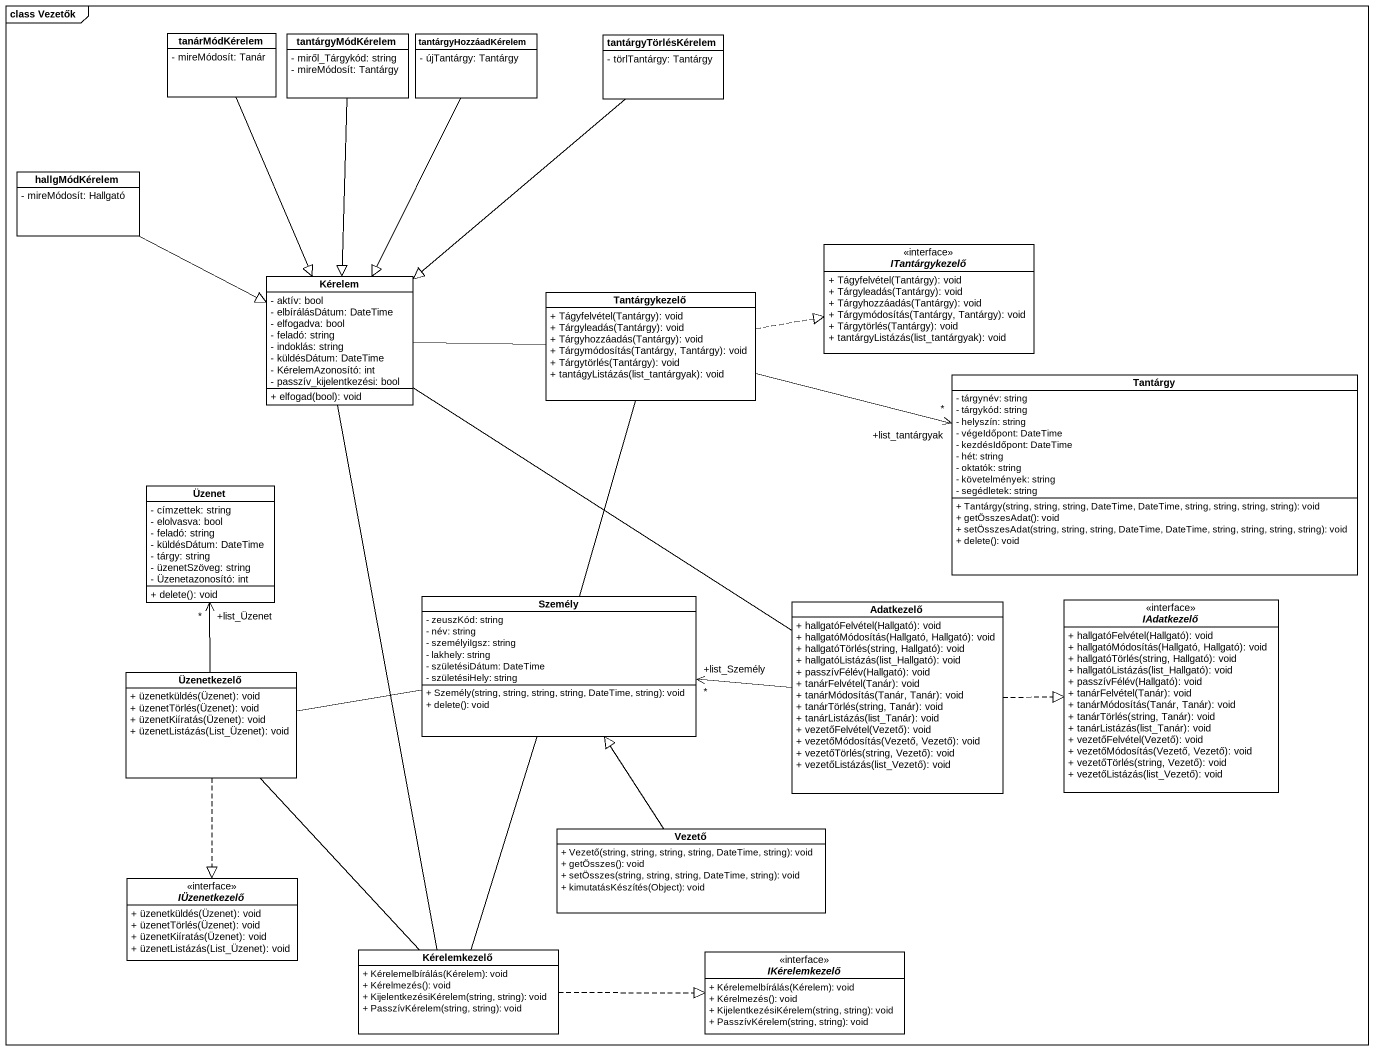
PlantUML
@startuml
mainframe class Vezetők
hide circle
hide empty members
skinparam classAttributeIconSize 0
class tanárMódKérelem {
  - mireMódosít: Tanár
}
class tantárgyMódKérelem {
  - miről_Tárgykód: string
  - mireMódosít: Tantárgy
}
class tantárgyHozzáadKérelem {
  - újTantárgy: Tantárgy
}
class tantárgyTörlésKérelem {
  - törlTantárgy: Tantárgy
}
class hallgMódKérelem {
  - mireMódosít: Hallgató
}
interface ITantárgykezelő <<interface>> {
  + Tágyfelvétel(Tantárgy): void
  + Tárgyleadás(Tantárgy): void
  + Tárgyhozzáadás(Tantárgy): void
  + Tárgymódosítás(Tantárgy, Tantárgy): void
  + Tárgytörlés(Tantárgy): void
  + tantárgyListázás(list_tantárgyak): void
}
class Kérelem {
  - aktív: bool
  - elbírálásDátum: DateTime
  - elfogadva: bool
  - feladó: string
  - indoklás: string
  - küldésDátum: DateTime
  - KérelemAzonosító: int
  - passzív_kijelentkezési: bool
  + elfogad(bool): void
}
class Tantárgykezelő {
  + Tágyfelvétel(Tantárgy): void
  + Tárgyleadás(Tantárgy): void
  + Tárgyhozzáadás(Tantárgy): void
  + Tárgymódosítás(Tantárgy, Tantárgy): void
  + Tárgytörlés(Tantárgy): void
  + tantágyListázás(list_tantárgyak): void
}
class Tantárgy {
  - tárgynév: string
  - tárgykód: string
  - helyszín: string
  - végeIdőpont: DateTime
  - kezdésIdőpont: DateTime
  - hét: string
  - oktatók: string
  - követelmények: string
  - segédletek: string
  + Tantárgy(string, string, string, DateTime, DateTime, string, string, string, string): void
  + getÖsszesAdat(): void
  + setÖsszesAdat(string, string, string, DateTime, DateTime, string, string, string, string): void
  + delete(): void
}
class Üzenet {
  - címzettek: string
  - elolvasva: bool
  - feladó: string
  - küldésDátum: DateTime
  - tárgy: string
  - üzenetSzöveg: string
  - Üzenetazonosító: int
  + delete(): void
}
class Személy {
  - zeuszKód: string
  - név: string
  - személyiIgsz: string
  - lakhely: string
  - születésiDátum: DateTime
  - születésiHely: string
  + Személy(string, string, string, string, DateTime, string): void
  + delete(): void
}
class Adatkezelő {
  + hallgatóFelvétel(Hallgató): void
  + hallgatóMódosítás(Hallgató, Hallgató): void
  + hallgatóTörlés(string, Hallgató): void
  + hallgatóListázás(list_Hallgató): void
  + passzívFélév(Hallgató): void
  + tanárFelvétel(Tanár): void
  + tanárMódosítás(Tanár, Tanár): void
  + tanárTörlés(string, Tanár): void
  + tanárListázás(list_Tanár): void
  + vezetőFelvétel(Vezető): void
  + vezetőMódosítás(Vezető, Vezető): void
  + vezetőTörlés(string, Vezető): void
  + vezetőListázás(list_Vezető): void
}
interface IAdatkezelő <<interface>> {
  + hallgatóFelvétel(Hallgató): void
  + hallgatóMódosítás(Hallgató, Hallgató): void
  + hallgatóTörlés(string, Hallgató): void
  + hallgatóListázás(list_Hallgató): void
  + passzívFélév(Hallgató): void
  + tanárFelvétel(Tanár): void
  + tanárMódosítás(Tanár, Tanár): void
  + tanárTörlés(string, Tanár): void
  + tanárListázás(list_Tanár): void
  + vezetőFelvétel(Vezető): void
  + vezetőMódosítás(Vezető, Vezető): void
  + vezetőTörlés(string, Vezető): void
  + vezetőListázás(list_Vezető): void
}
class Üzenetkezelő {
  + üzenetküldés(Üzenet): void
  + üzenetTörlés(Üzenet): void
  + üzenetKiíratás(Üzenet): void
  + üzenetListázás(List_Üzenet): void
}
class Vezető {
  + Vezető(string, string, string, string, DateTime, string): void
  + getÖsszes(): void
  + setÖsszes(string, string, string, DateTime, string): void
  + kimutatásKészítés(Object): void
}
interface IÜzenetkezelő <<interface>> {
  + üzenetküldés(Üzenet): void
  + üzenetTörlés(Üzenet): void
  + üzenetKiíratás(Üzenet): void
  + üzenetListázás(List_Üzenet): void
}
class Kérelemkezelő {
  + Kérelemelbírálás(Kérelem): void
  + Kérelmezés(): void
  + KijelentkezésiKérelem(string, string): void
  + PasszívKérelem(string, string): void
}
interface IKérelemkezelő <<interface>> {
  + Kérelemelbírálás(Kérelem): void
  + Kérelmezés(): void
  + KijelentkezésiKérelem(string, string): void
  + PasszívKérelem(string, string): void
}
tanárMódKérelem --|> Kérelem
tantárgyMódKérelem --|> Kérelem
tantárgyHozzáadKérelem --|> Kérelem
tantárgyTörlésKérelem --|> Kérelem
hallgMódKérelem -right-|> Kérelem
Kérelem -right- Tantárgykezelő
Kérelem -- Adatkezelő
Kérelem -- Kérelemkezelő
Tantárgykezelő .right.|> ITantárgykezelő
Tantárgykezelő -right-> "+list_tantárgyak\n*" Tantárgy
Tantárgykezelő -- Személy
Adatkezelő -left-> "+list_Személy\n*" Személy
Adatkezelő .right.|> IAdatkezelő
Üzenetkezelő -up-> "+list_Üzenet\n*" Üzenet
Üzenetkezelő -right- Személy
Üzenetkezelő ..|> IÜzenetkezelő
Üzenetkezelő -- Kérelemkezelő
Vezető -up-|> Személy
Kérelemkezelő -up- Személy
Kérelemkezelő .right.|> IKérelemkezelő
@enduml
